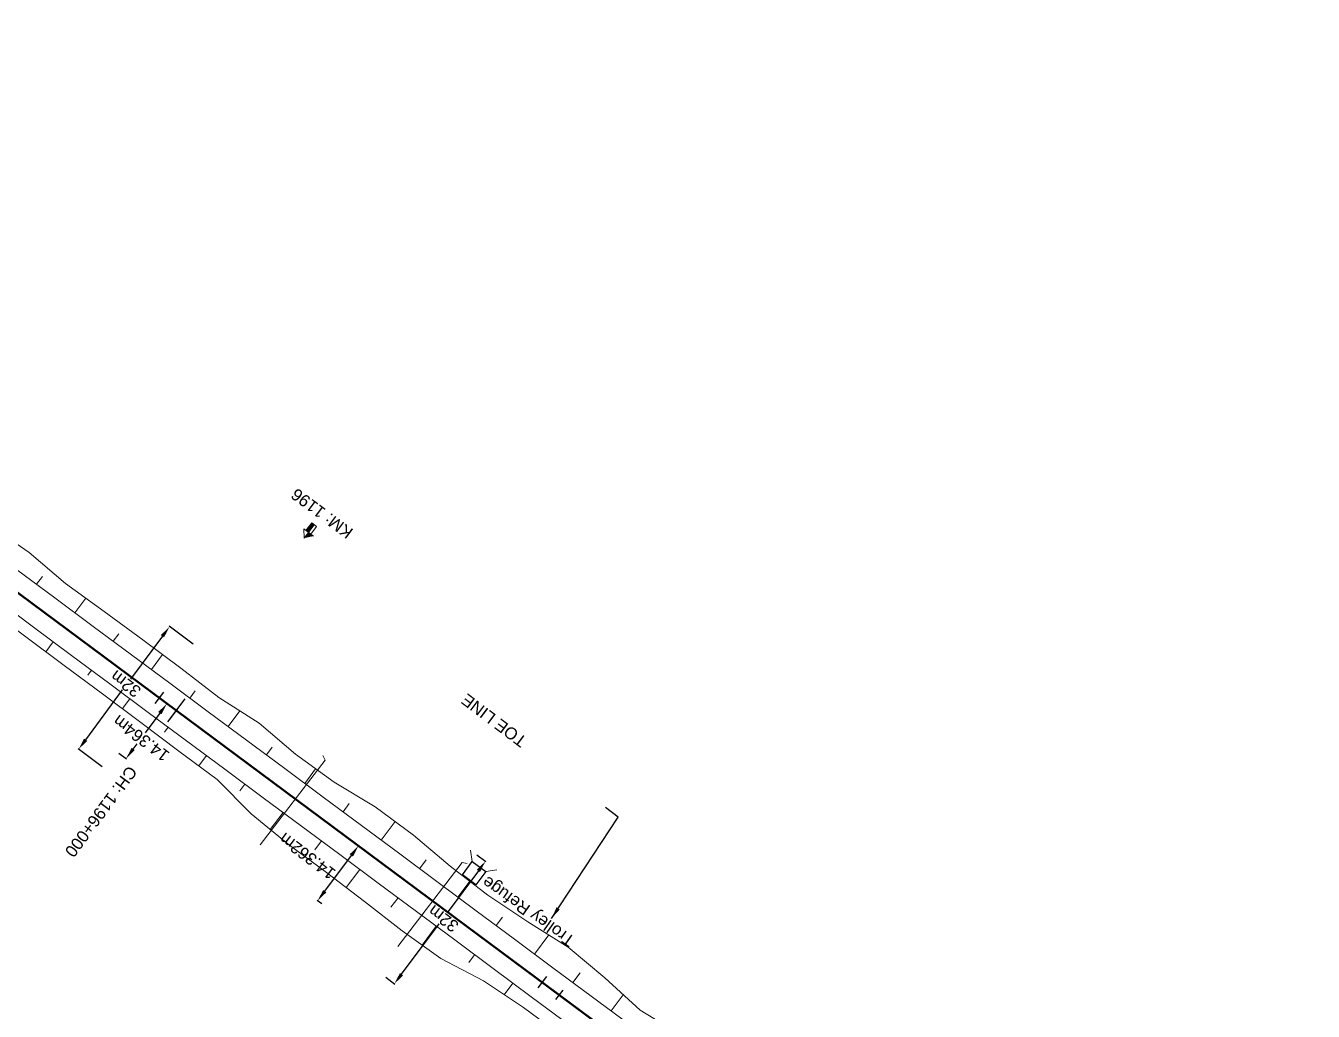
# Model space of a CAD drawing. Header units: metres. Extents: x 638322 to 644522, y 3380053 to 3384620.
# Drawn here: x 639551.8 to 639821.6, y 3383632.1 to 3383838.7 of the extents above; entities that cross this region are included whole.
import ezdxf
from ezdxf.enums import TextEntityAlignment as Align

# ---------------------------------------------------------------- set-up
doc = ezdxf.new("R2010")
doc.units = ezdxf.units.M
doc.header["$MEASUREMENT"] = 0
doc.linetypes.add('CENTER2', pattern=[1.125, 0.75, -0.125, 0.125, -0.125])
doc.layers.get('Defpoints').update_dxf_attribs({"lineweight": 0})
for name, color, linetype, lineweight in [('C-ALIG-DG-LINE', 1, 'CENTER2', 70), ('C-ALIG-LABL-DG', 1, 'Continuous', 25), ('Km post', 1, 'Continuous', 13), ('PROPOSED DFCC TOE LINE', 239, 'Continuous', 0), ('PROPOSED DFCC TOE SLOPES', 239, 'Continuous', 0), ('PROPOSED DFCC TRACK', 1, 'Continuous', 0), ('PROPOSED FORMATION LINE - PLAN', 187, 'Continuous', 0)]:
    doc.layers.add(name, color=color, linetype=linetype, lineweight=lineweight)
for name, color, linetype in [('Dimension', 10, 'Continuous'), ('Layer3', 1, 'Continuous'), ('Trolley Refuse', 10, 'Continuous')]:
    doc.layers.add(name, color=color, linetype=linetype)
doc.styles.add('Arial', font='arial.ttf')
doc.styles.get("Standard").update_dxf_attribs({"font": 'arial.ttf'})
doc.styles.add('Style-Arial', font='arial.ttf')
doc.dimstyles.new('ISO-25', dxfattribs={"dimtxt": 2.5, "dimasz": 2.5, "dimexe": 1.25, "dimexo": 0.625, "dimtad": 1, "dimtxsty": 'Standard', "dimcen": 2.5, "dimadec": 0, "dimazin": 0, "dimtfac": 1, "dimtmove": 0, "dimatfit": 3, "dimfxl": 1, "dimarcsym": 0})
doc.dimstyles.get("Standard").update_dxf_attribs({"dimtxt": 2.5, "dimasz": 2.5, "dimexe": 0.18, "dimexo": 0.0625, "dimgap": 0.09, "dimtad": 0, "dimtih": 1, "dimtoh": 1, "dimdec": 3, "dimzin": 0, "dimdsep": 46, "dimtxsty": 'Standard', "dimcen": 0.09, "dimazin": 0, "dimtfac": 1, "dimtdec": 3, "dimtofl": 0, "dimtmove": 0, "dimatfit": 3, "dimfxl": 1, "dimtolj": 1, "dimtzin": 0, "dimarcsym": 0})

# ---------------------------------------------------------------- blocks, each defined once
blk = doc.blocks.new('*D439')
at = {"layer": 'Defpoints', "color": 0, "transparency": 16777216}
for p in [(639621.51, 3383666.81), (639622.49, 3383666.08), (639613.93, 3383654.55)]:
    blk.add_point(p, dxfattribs=at)
at = {"layer": 'Dimension', "color": 0, "lineweight": -2, "transparency": 16777216}
for p, q in [((639622.39, 3383666.15), (639621.41, 3383666.88)), ((639614.44, 3383657.28), (639620.02, 3383664.8)), ((639613.83, 3383654.62), (639612.84, 3383655.35))]:
    blk.add_line(p, q, dxfattribs=at)
at = {"layer": 'Dimension', "color": 0, "transparency": 16777216}
for points in [[(639619.68, 3383665.05), (639620.35, 3383664.55), (639621.51, 3383666.81)], [(639614.1, 3383657.53), (639614.77, 3383657.04), (639612.94, 3383655.28)]]:
    blk.add_solid(points, dxfattribs=at)
at = {"layer": 'Dimension', "color": 0, "lineweight": 0, "transparency": 16777216, "insert": (639610.79, 3383664.65), "char_height": 2.5, "attachment_point": 5, "rotation": 143, "style": 'Style-Arial'}
blk.add_mtext('\\A1;14.362m', dxfattribs=at)
blk = doc.blocks.new('TerminatorOpen_0.5')
at = {"color": 0, "linetype": 'ByBlock', "lineweight": -2}
for q in [(-1, 0.25), (-1, 0), (-1, -0.25)]:
    blk.add_line((0, 0), q, dxfattribs=at)
blk = doc.blocks.new('*D444')
at = {"layer": 'Defpoints', "color": 0, "transparency": 16777216}
for p in [(639646.2, 3383665), (639648.13, 3383663.57), (639627.11, 3383639.31)]:
    blk.add_point(p, dxfattribs=at)
at = {"layer": 'Dimension', "color": 0, "lineweight": -2, "transparency": 16777216}
for p, q in [((639646.3, 3383664.92), (639648.23, 3383663.49)), ((639646.64, 3383661.56), (639640.07, 3383652.73)), ((639630.53, 3383639.89), (639638.4, 3383650.47)), ((639627.21, 3383639.24), (639629.14, 3383637.81))]:
    blk.add_line(p, q, dxfattribs=at)
at = {"layer": 'Dimension', "color": 0, "transparency": 16777216}
for points in [[(639646.3, 3383661.81), (639646.97, 3383661.31), (639648.13, 3383663.57)], [(639630.2, 3383640.14), (639630.86, 3383639.64), (639629.04, 3383637.88)]]:
    blk.add_solid(points, dxfattribs=at)
at = {"layer": 'Dimension', "color": 0, "lineweight": 0, "transparency": 16777216, "insert": (639639.3, 3383651.55), "char_height": 2.5, "attachment_point": 5, "rotation": 143, "style": 'Style-Arial'}
blk.add_mtext('\\A1;32m', dxfattribs=at)
blk = doc.blocks.new('*D452')
at = {"layer": 'Defpoints', "color": 0, "transparency": 16777216}
for p in [(639581.91, 3383712.74), (639586.95, 3383709.01), (639567.89, 3383683.3)]:
    blk.add_point(p, dxfattribs=at)
at = {"layer": 'Dimension', "color": 0, "lineweight": -2, "transparency": 16777216}
for p, q in [((639586.85, 3383709.08), (639581.81, 3383712.82)), ((639580.42, 3383710.73), (639573.75, 3383701.74)), ((639564.34, 3383689.04), (639572.08, 3383699.49)), ((639567.79, 3383683.37), (639562.75, 3383687.11))]:
    blk.add_line(p, q, dxfattribs=at)
at = {"layer": 'Dimension', "color": 0, "transparency": 16777216}
for points in [[(639580.08, 3383710.98), (639580.75, 3383710.49), (639581.91, 3383712.74)], [(639564.01, 3383689.29), (639564.67, 3383688.8), (639562.85, 3383687.04)]]:
    blk.add_solid(points, dxfattribs=at)
at = {"layer": 'Dimension', "color": 0, "lineweight": 0, "transparency": 16777216, "insert": (639572.72, 3383700.76), "char_height": 2.5, "attachment_point": 5, "rotation": 143, "style": 'Style-Arial'}
blk.add_mtext('\\A1;32m', dxfattribs=at)
blk = doc.blocks.new('*D471')
at = {"layer": 'Defpoints', "color": 0, "transparency": 16777216}
for p in [(639579.73, 3383697.84), (639571.16, 3383686.31), (639572.8, 3383685.09)]:
    blk.add_point(p, dxfattribs=at)
at = {"layer": 'Dimension', "color": 0, "lineweight": -2, "transparency": 16777216}
for p, q in [((639579.83, 3383697.77), (639581.47, 3383696.55)), ((639579.88, 3383694.61), (639576.8, 3383690.47)), ((639574.29, 3383687.1), (639575.13, 3383688.22)), ((639571.26, 3383686.24), (639572.9, 3383685.02))]:
    blk.add_line(p, q, dxfattribs=at)
at = {"layer": 'Dimension', "color": 0, "transparency": 16777216}
for points in [[(639579.54, 3383694.86), (639580.21, 3383694.37), (639581.37, 3383696.62)], [(639573.96, 3383687.35), (639574.63, 3383686.85), (639572.8, 3383685.09)]]:
    blk.add_solid(points, dxfattribs=at)
at = {"layer": 'Dimension', "color": 0, "lineweight": 0, "transparency": 16777216, "insert": (639575.96, 3383689.35), "char_height": 2.5, "attachment_point": 5, "rotation": 143, "style": 'Style-Arial'}
blk.add_mtext('\\A1;14.364m', dxfattribs=at)
blk = doc.blocks.new('Tick Hor')
at = {"color": 1}
blk.add_lwpolyline([(-0.5, 0), (0.5, 0)], dxfattribs=at)
blk = doc.blocks.new('KM Post')
at = {"layer": 'Km post', "lineweight": 13}
h = blk.add_hatch(color=256, dxfattribs=at)
h.paths.add_polyline_path([(0, -8.9), (1.63, -8.9), (1.63, -3.79), (0, -3.79)])
h.paths.add_polyline_path([(0, -3.79), (0, 0), (-3.36, -3.79)])
for p, q in [((0, -8.9), (0, 0)), ((3.13, -3.79), (0, 0)), ((3.13, -3.79), (-3.36, -3.79))]:
    blk.add_line(p, q, dxfattribs=at)
blk.add_lwpolyline([(1.63, -3.79), (1.63, -8.9), (-1.63, -8.9), (-1.63, -3.79)], dxfattribs=at)

msp = doc.modelspace()

# ---------------------------------------------------------------- linework, layer by layer
at = {"layer": 'C-ALIG-DG-LINE', "color": 1, "linetype": 'Continuous', "lineweight": 50, "flags": 128}
msp.add_lwpolyline([(642209.1874, 3381744.753), (639390.0661, 3383838.7154)], dxfattribs=at)
at = {"layer": 'C-ALIG-LABL-DG', "color": 1, "linetype": 'Continuous', "lineweight": 25}
msp.add_line((639583.2961, 3383695.1897), (639581.8054, 3383693.1827), dxfattribs=at)
at = {"layer": 'Layer3', "color": 1, "linetype": 'Continuous', "lineweight": -3}
msp.add_lwpolyline([(639993.3144, 3383390.6398), (639390.0661, 3383838.7154)], dxfattribs=at)
at = {"layer": 'PROPOSED DFCC TOE LINE', "lineweight": 0}
for points in [[(639544.2733, 3383733.9661, 264.7743), (639552.5224, 3383728.3013, 264.6026), (639560.1314, 3383721.7747, 265.0034), (639568.2271, 3383715.9034, 265.2443), (639576.3017, 3383710.0036, 265.4142), (639584.3103, 3383704.0151, 265.3631), (639592.2398, 3383697.9199, 265.0256), (639600.6804, 3383692.513, 264.6933), (639608.3092, 3383686.0131, 265.1188), (639616.399, 3383680.1338, 265.0037), (639625.0352, 3383674.9902, 264.5074), (639633.0594, 3383669.0225, 264.5243), (639640.7261, 3383662.5736, 264.841), (639648.6472, 3383656.4672, 264.9444), (639656.9728, 3383650.9054, 264.7085), (639665.4857, 3383645.5958, 264.3156), (639673.138, 3383639.1274, 264.6445), (639680.5521, 3383632.3384, 265.173), (639689.1056, 3383627.0834, 264.746)], [(639664.1238, 3383626.9906, 265.6591), (639656.0618, 3383632.9072, 265.6168), (639647.7424, 3383638.4774, 265.3587), (639638.7884, 3383643.1931, 264.5685), (639630.6308, 3383648.9811, 264.4461), (639622.7614, 3383655.1571, 264.5654), (639614.8089, 3383661.2213, 264.615), (639606.7488, 3383667.1406, 264.5744), (639599.0181, 3383673.5033, 264.8099), (639591.9068, 3383680.7, 265.5649), (639583.8743, 3383686.6565, 265.5474), (639575.8907, 3383692.6787, 265.5709), (639567.8879, 3383698.6751, 265.5783), (639559.8307, 3383704.5983, 265.5401), (639551.8214, 3383710.586, 265.5421), (639543.8103, 3383716.5712, 265.5425)]]:
    msp.add_polyline3d(points, dxfattribs=at)
at = {"layer": 'PROPOSED DFCC TOE SLOPES'}
for p, q in [((639555.2611, 3383723.2709, 265.8218), (639554.0446, 3383721.633, 266.8326)), ((639562.0726, 3383715.6706, 266.8463), (639564.3395, 3383718.7228, 265.1286)), ((639557.5411, 3383709.5693, 266.8463), (639555.9847, 3383707.4736, 265.5411)), ((639571.2624, 3383711.2724, 266.0963), (639570.1006, 3383709.7081, 266.86)), ((639578.1286, 3383703.7456, 266.8738), (639580.4646, 3383706.8908, 265.3876)), ((639564.794, 3383702.5631, 266.21), (639565.5691, 3383703.6068, 266.86)), ((639587.2943, 3383699.315, 266.0376), (639586.1566, 3383697.7831, 266.8875)), ((639573.5971, 3383697.6443, 266.8738), (639572.0477, 3383695.5582, 265.5745)), ((639594.1846, 3383691.8206, 266.9012), (639596.6272, 3383695.1094, 264.8529)), ((639580.8328, 3383690.6151, 266.2231), (639581.6251, 3383691.6818, 266.8875)), ((639589.6531, 3383685.7193, 266.9012), (639588.0496, 3383683.5603, 265.5565)), ((639603.4292, 3383687.4962, 265.9147), (639602.2126, 3383685.8581, 266.9149)), ((639610.2406, 3383679.8957, 266.9287), (639612.5143, 3383682.957, 265.059)), ((639596.6422, 3383678.358, 266.0437), (639597.6811, 3383679.7569, 266.9149)), ((639619.5784, 3383675.6967, 265.844), (639618.2686, 3383673.9332, 266.9424)), ((639605.7091, 3383673.7944, 266.9287), (639603.0365, 3383670.196, 264.6875)), ((639626.2966, 3383667.9707, 266.9561), (639629.2062, 3383671.8882, 264.5162)), ((639612.3378, 3383665.9478, 265.7689), (639613.7371, 3383667.8319, 266.9424)), ((639635.6846, 3383663.8393, 265.8294), (639634.3246, 3383662.0082, 266.9698)), ((639621.7651, 3383661.8694, 266.9561), (639618.9426, 3383658.0691, 264.5892)), ((639642.3526, 3383656.0457, 266.9835), (639644.8435, 3383659.3995, 264.8947)), ((639628.3225, 3383653.9269, 265.7366), (639629.7931, 3383655.9069, 266.9698)), ((639651.6777, 3383651.8297, 265.9095), (639650.3806, 3383650.0832, 266.9973)), ((639637.8211, 3383649.9444, 266.9835), (639634.8711, 3383645.9725, 264.5097)), ((639658.4086, 3383644.1208, 267.011), (639661.3978, 3383648.1455, 264.5043)), ((639644.6459, 3383642.3619, 265.9883), (639645.8491, 3383643.982, 266.9973)), ((639667.95, 3383640.1959, 265.7556), (639666.4366, 3383638.1583, 267.0247)), ((639653.8771, 3383638.0195, 267.011), (639652.0668, 3383635.582, 265.4929)), ((639674.4646, 3383632.1958, 267.0384), (639676.9918, 3383635.5985, 264.9192))]:
    msp.add_line(p, q, dxfattribs=at)
at = {"layer": 'PROPOSED DFCC TOE SLOPES', "elevation": 264.8372, "flags": 128}
for points in [[(639645.3629, 3383663.5128), (639645.0108, 3383665.8834)], [(639648.1745, 3383661.4283), (639650.5264, 3383661.7776)]]:
    msp.add_lwpolyline(points, dxfattribs=at)
at = {"layer": 'PROPOSED DFCC TRACK', "linetype": 'Continuous', "flags": 128}
for points in [[(639600.8806, 3383667.0118), (639614.5393, 3383684.7792), (639614.0659, 3383685.7192)], [(639629.7251, 3383645.6669), (639643.2454, 3383663.2935), (639644.2758, 3383663.0788)]]:
    msp.add_lwpolyline(points, dxfattribs=at)
at = {"layer": 'PROPOSED FORMATION LINE - PLAN', "lineweight": 0}
for points in [[(639678.3197, 3383629.3326, 267.045), (639670.2917, 3383635.2951, 267.0313), (639662.2637, 3383641.2576, 267.0176), (639654.2357, 3383647.2201, 267.0039), (639646.2077, 3383653.1825, 266.9901), (639638.1797, 3383659.145, 266.9764), (639630.1517, 3383665.1075, 266.9627), (639622.1237, 3383671.07, 266.949), (639614.0957, 3383677.0325, 266.9352), (639606.0677, 3383682.995, 266.9215), (639598.0397, 3383688.9574, 266.9078), (639590.0117, 3383694.9199, 266.8941), (639581.9837, 3383700.8824, 266.8803), (639573.9557, 3383706.8449, 266.8666), (639565.9277, 3383712.8074, 266.8529), (639557.8997, 3383718.7699, 266.8392), (639549.8717, 3383724.7323, 266.8255)], [(639665.7602, 3383629.1938, 267.0313), (639657.7322, 3383635.1563, 267.0176), (639649.7042, 3383641.1188, 267.0039), (639641.6762, 3383647.0813, 266.9901), (639633.6482, 3383653.0437, 266.9764), (639625.6202, 3383659.0062, 266.9627), (639617.5922, 3383664.9687, 266.949), (639609.5642, 3383670.9312, 266.9352), (639601.5362, 3383676.8937, 266.9215), (639593.5082, 3383682.8562, 266.9078), (639585.4802, 3383688.8186, 266.8941), (639577.4522, 3383694.7811, 266.8803), (639569.4242, 3383700.7436, 266.8666), (639561.3962, 3383706.7061, 266.8529), (639553.3682, 3383712.6686, 266.8392), (639545.3402, 3383718.6311, 266.8255)]]:
    msp.add_polyline3d(points, dxfattribs=at)
at = {"layer": 'Trolley Refuse', "elevation": 264.8372}
msp.add_lwpolyline([(639645.3629, 3383663.5128), (639648.1745, 3383661.4283), (639646.09, 3383658.6167), (639643.2784, 3383660.7012)], close=True, dxfattribs=at)

# ---------------------------------------------------------------- block references
at = {"layer": 'C-ALIG-LABL-DG', "color": 1, "linetype": 'Continuous', "lineweight": 25}
for p, xscale, yscale, zscale, rotation in [((639579.7281, 3383697.8399), 3.000000000000016, 3.000000000000016, 3.000000000000016, 233.3960949445474), ((639583.2961, 3383695.1897), 5.999999999999988, 5.999999999999988, 5.999999999999988, 233.3960949472681), ((639660.0057, 3383638.212), 3.000000000000016, 3.000000000000016, 3.000000000000016, 233.3960949445474), ((639663.5738, 3383635.5617), 2.5, 2.5, 2.5, 233.3960949472681)]:
    msp.add_blockref('Tick Hor', p, dxfattribs=dict(at, xscale=xscale, yscale=yscale, zscale=zscale, rotation=rotation))

# ---------------------------------------------------------------- texts
at = {"layer": 'PROPOSED DFCC TOE LINE', "lineweight": 0}
msp.add_text(' TOE LINE', height=2.5, rotation=143, dxfattribs=at).set_placement((639644.3079, 3383698.8639), align=Align.RIGHT)
at = {"layer": 'Trolley Refuse'}
msp.add_text('Trolley Refuge', height=2.5, rotation=144.835239, dxfattribs=at).set_placement((639667.0982, 3383647.5073, 264.5533))

# ---------------------------------------------------------------- dimensions: what is measured, and where the dimension line sits
at = {"layer": 'Dimension', "color": 10, "lineweight": 0}
for base, p1, p2, angle, picture, middle in [((639581.9075, 3383712.7426), (639567.8908, 3383683.2998), (639586.9468, 3383709.0072), 53.451687, '*D452', (639572.7242, 3383700.7615)), ((639572.8013, 3383685.0909), (639579.72806, 3383697.83993), (639571.16045, 3383686.3102), 233.384374, '*D471', (639575.96462, 3383689.35006)), ((639621.5089, 3383666.8064), (639613.9288, 3383654.5468), (639622.493, 3383666.0754), 53.392461, '*D439', (639610.7889, 3383664.6512)), ((639648.1277, 3383663.5654), (639627.1131, 3383639.3137), (639646.202, 3383664.9967), 53.378494, '*D444', (639639.297, 3383651.5522))]:
    dim = msp.add_linear_dim(base=base, p1=p1, p2=p2, angle=angle, dimstyle='Standard', override={"dimexe": 0.125, "dimexo": 0.125, "dimgap": 0.125, "dimtad": 1, "dimtih": 0, "dimtoh": 0, "dimzin": 11, "dimpost": 'm', "dimtxsty": 'Style-Arial', "dimsah": 1, "dimadec": 4, "dimazin": 3, "dimtmove": 2, "dimatfit": 1, "dimldrblk": 'TerminatorOpen_0.5', "dimfrac": 2, "dimtzin": 11}, dxfattribs=at)
    dim.commit()
    dim.dimension.update_dxf_attribs({"geometry": picture, "text_midpoint": middle, "dimtype": 129, "text_rotation": 143})

# ---------------------------------------------------------------- leaders
at = {"layer": 'PROPOSED DFCC TOE LINE', "lineweight": 0}
msp.add_leader([(639661.9852, 3383651.6051), (639675.9052, 3383672.7816), (639673.2934, 3383674.8445)], dimstyle='ISO-25', override={"dimtxt": 3, "dimasz": 2.5, "dimgap": 0.625, "dimtad": 0, "dimdec": 3, "dimzin": 2, "dimtdec": 3}, dxfattribs=at)

# ---------------------------------------------------------------- next in the draw order: texts
at = {"layer": 'C-ALIG-LABL-DG', "color": 1, "linetype": 'Continuous', "lineweight": 25, "char_height": 2.5, "style": 'Arial', "bg_fill": 3, "box_fill_scale": 1.04, "bg_fill_color": 256, "bg_fill_true_color": 13158600, "bg_fill_transparency": 0}
for s, insert, width, attachment_point, rotation in [('KM: 1196', (639619.1103, 3383730.9963), 14.67807, 1, 143.396095), ('CH: 1196+000', (639574.2923, 3383683.0677), 22.502814, 4, 233.396095)]:
    msp.add_mtext(s, dxfattribs=dict(at, insert=insert, width=width, attachment_point=attachment_point, rotation=rotation))

# ---------------------------------------------------------------- next in the draw order: block references
at = {"layer": 'C-ALIG-LABL-DG', "color": 1, "linetype": 'Continuous', "lineweight": 25, "xscale": 0.3933041122191767, "yscale": 0.3933041122191767, "zscale": 0.3933041122191767, "rotation": 143.3960949476277}
msp.add_blockref('KM Post', (639610.1287, 3383731.3146), dxfattribs=at)

doc.saveas('drawing.dxf')
